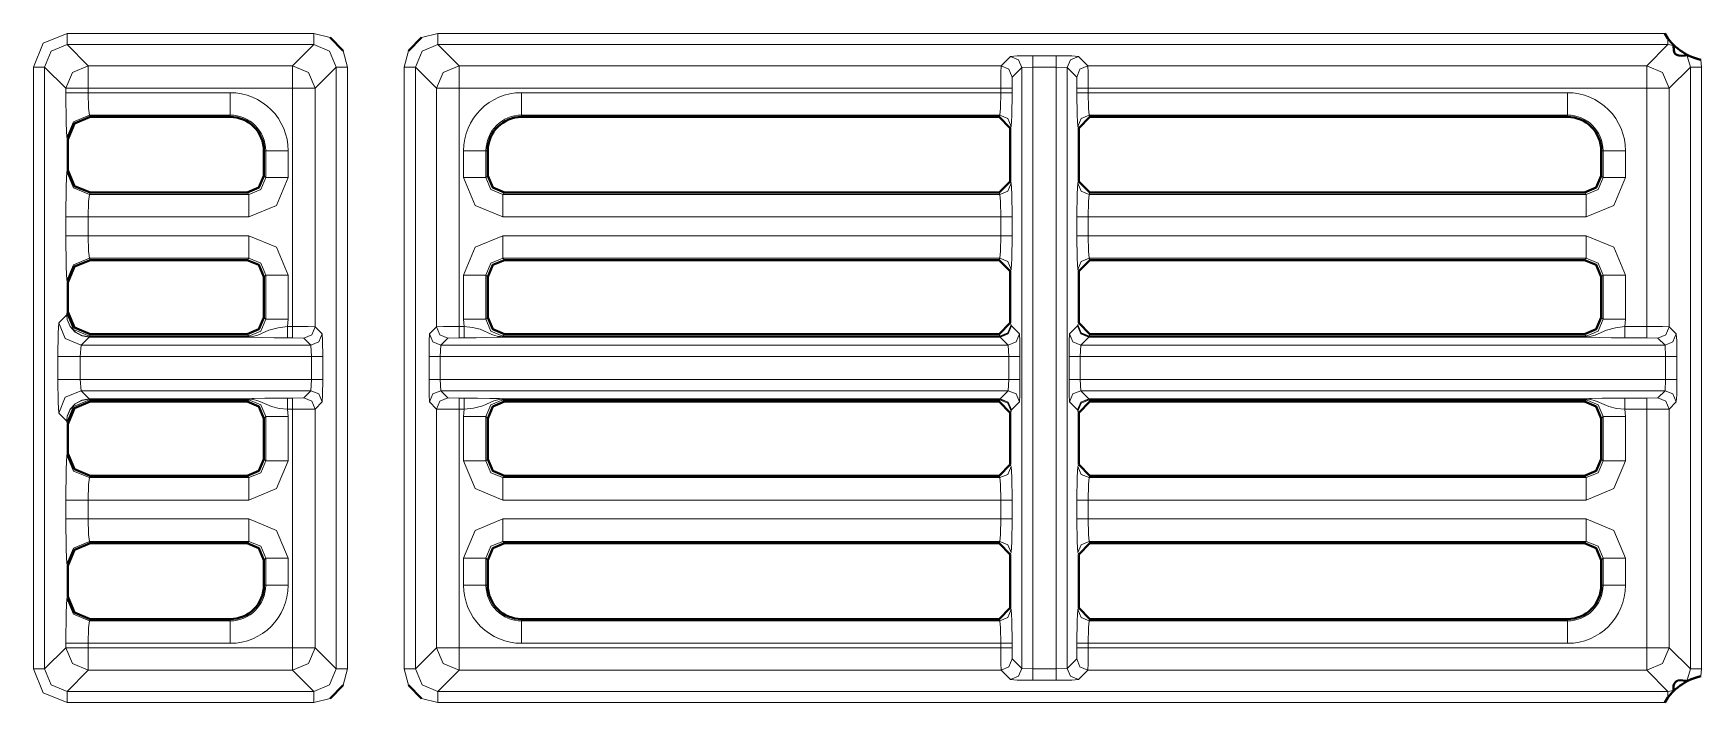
# Model space of a CAD drawing. Header units: millimetres. Extents: x 0 to 2941, y -405 to 1422.
# Drawn here: x 269.3 to 343.6, y 488.2 to 518 of the extents above; entities that cross this region are included whole.
import ezdxf

# ---------------------------------------------------------------- set-up
doc = ezdxf.new("R2010")
doc.units = ezdxf.units.MM
doc.layers.add('FINE', color=9, linetype='Continuous')
doc.layers.add('OUTLINE', color=7, linetype='Continuous')

msp = doc.modelspace()

# ---------------------------------------------------------------- linework, layer by layer
at = {"layer": 'FINE', "lineweight": 9}
for p, q in [((270.829, 517.977), (281.804, 517.977)), ((281.804, 517.477), (270.829, 517.477)), ((271.773, 516.534), (270.829, 517.477)), ((281.804, 517.977), (282.531, 517.789)), ((286.602, 517.789), (287.329, 517.977)), ((287.329, 517.977), (341.909, 517.977)), ((342.309, 517.444), (342.054, 517.477)), ((283.115, 517.205), (283.303, 516.478)), ((312.384, 516.534), (312.804, 516.954)), ((313.804, 516.979), (314.829, 516.979)), ((343.054, 516.478), (342.896, 517.017)), ((343.518, 516.801), (343.554, 516.478)), ((269.329, 516.478), (269.329, 489.703)), ((269.829, 516.478), (270.773, 515.534)), ((269.829, 489.703), (269.829, 516.478)), ((282.804, 516.478), (281.86, 515.534)), ((282.804, 489.703), (282.804, 516.478)), ((283.303, 516.478), (283.303, 489.703)), ((287.273, 515.534), (286.33, 516.478)), ((288.273, 516.534), (312.384, 516.534)), ((312.884, 516.034), (312.871, 515.534)), ((313.304, 516.454), (312.884, 516.034)), ((313.804, 516.479), (313.304, 516.454)), ((313.304, 489.727), (313.304, 516.454)), ((313.804, 516.479), (313.804, 489.702)), ((314.829, 516.479), (313.804, 516.479)), ((314.829, 489.702), (314.829, 516.479)), ((315.329, 516.454), (314.829, 516.479)), ((315.762, 515.534), (315.749, 516.034)), ((343.054, 516.478), (342.11, 515.534)), ((270.773, 515.534), (270.773, 515.338)), ((271.773, 515.338), (271.773, 515.534)), ((271.773, 515.338), (278.085, 515.338)), ((281.86, 515.534), (281.86, 504.921)), ((287.273, 504.921), (287.273, 515.534)), ((288.273, 515.534), (288.273, 504.934)), ((312.371, 515.534), (288.273, 515.534)), ((312.871, 515.534), (312.871, 515.338)), ((315.762, 515.338), (315.762, 515.534)), ((316.262, 515.534), (316.262, 515.338)), ((341.11, 515.534), (316.262, 515.534)), ((316.262, 515.338), (337.585, 515.338)), ((341.11, 504.934), (341.11, 515.534)), ((342.11, 515.534), (342.11, 504.921)), ((271.863, 514.259), (271.822, 514.34)), ((312.334, 514.34), (291.049, 514.34)), ((291.049, 514.34), (291.049, 514.259)), ((312.293, 514.259), (312.334, 514.34)), ((312.834, 513.84), (312.793, 513.758)), ((315.84, 513.758), (315.799, 513.84)), ((337.585, 514.34), (316.299, 514.34)), ((316.299, 514.34), (316.34, 514.259)), ((337.585, 514.259), (337.585, 514.34)), ((270.823, 513.341), (270.864, 513.259)), ((279.666, 512.758), (279.585, 512.758)), ((279.666, 511.561), (279.666, 512.758)), ((280.665, 512.758), (280.665, 511.561)), ((288.469, 511.561), (288.469, 512.758)), ((340.165, 512.758), (340.165, 511.561)), ((270.864, 511.893), (270.823, 511.811)), ((279.585, 511.642), (279.666, 511.561)), ((289.467, 511.561), (289.549, 511.642)), ((339.085, 511.642), (339.166, 511.561)), ((271.822, 510.812), (271.863, 510.893)), ((290.298, 510.893), (290.216, 510.812)), ((290.216, 510.812), (312.334, 510.812)), ((312.334, 510.812), (312.293, 510.893)), ((312.793, 511.394), (312.834, 511.311)), ((315.799, 511.311), (315.84, 511.394)), ((338.417, 510.812), (338.336, 510.893)), ((270.773, 509.813), (270.773, 508.973)), ((278.917, 509.813), (271.773, 509.813)), ((271.773, 508.973), (271.773, 509.813)), ((312.371, 509.813), (290.216, 509.813)), ((312.371, 508.973), (312.371, 509.813)), ((312.871, 509.813), (312.871, 508.973)), ((271.773, 508.973), (278.917, 508.973)), ((290.216, 508.973), (312.371, 508.973)), ((316.262, 508.973), (338.417, 508.973)), ((271.863, 507.893), (271.822, 507.975)), ((278.917, 507.975), (271.822, 507.975)), ((278.836, 507.893), (278.917, 507.975)), ((290.216, 507.975), (290.298, 507.893)), ((312.334, 507.975), (290.216, 507.975)), ((312.293, 507.893), (312.334, 507.975)), ((338.336, 507.893), (338.417, 507.975)), ((270.823, 506.976), (270.864, 506.893)), ((279.666, 507.226), (279.585, 507.145)), ((279.666, 505.261), (279.666, 507.226)), ((280.665, 507.226), (280.665, 505.261)), ((288.469, 505.261), (288.469, 507.226)), ((289.467, 507.226), (289.467, 505.261)), ((289.549, 507.145), (289.467, 507.226)), ((312.834, 507.476), (312.793, 507.393)), ((315.84, 507.393), (315.799, 507.476)), ((339.166, 507.226), (339.085, 507.145)), ((339.166, 505.261), (339.166, 507.226)), ((340.165, 507.226), (340.165, 505.261)), ((270.823, 505.511), (270.814, 505.462)), ((270.864, 505.593), (270.823, 505.511)), ((279.585, 505.342), (279.666, 505.261)), ((280.665, 505.261), (280.634, 504.934)), ((280.634, 504.934), (280.86, 504.934)), ((281.86, 504.921), (282.175, 504.606)), ((286.958, 504.606), (287.273, 504.921)), ((288.273, 504.934), (288.499, 504.934)), ((288.499, 504.934), (288.469, 505.261)), ((289.467, 505.261), (289.549, 505.342)), ((312.793, 505.094), (312.834, 505.011)), ((312.834, 505.011), (312.842, 504.963)), ((315.434, 504.606), (315.791, 504.963)), ((315.791, 504.963), (315.799, 505.011)), ((315.799, 505.011), (315.84, 505.094)), ((339.085, 505.342), (339.166, 505.261)), ((340.165, 505.261), (340.134, 504.934)), ((340.134, 504.934), (341.11, 504.934)), ((342.11, 504.921), (342.425, 504.606)), ((271.419, 503.606), (271.457, 504.106)), ((271.457, 504.106), (271.815, 504.463)), ((271.457, 504.106), (281.675, 504.106)), ((271.809, 504.463), (271.815, 504.463)), ((271.815, 504.48), (278.917, 504.48)), ((278.917, 504.463), (271.815, 504.463)), ((271.822, 504.512), (271.863, 504.593)), ((271.822, 504.512), (278.917, 504.512)), ((278.917, 504.512), (278.836, 504.593)), ((280.86, 504.434), (280.634, 504.434)), ((281.36, 504.422), (280.86, 504.434)), ((281.675, 504.106), (281.36, 504.422)), ((281.701, 503.606), (281.675, 504.106)), ((287.458, 504.106), (287.432, 503.606)), ((287.773, 504.422), (287.458, 504.106)), ((288.273, 504.434), (287.773, 504.422)), ((288.499, 504.434), (288.273, 504.434)), ((290.298, 504.593), (290.216, 504.512)), ((290.216, 504.512), (312.334, 504.512)), ((290.216, 504.48), (312.342, 504.48)), ((312.334, 504.512), (312.293, 504.593)), ((312.342, 504.48), (312.334, 504.512)), ((312.725, 503.606), (312.699, 504.106)), ((315.934, 504.106), (315.908, 503.606)), ((316.299, 504.512), (316.291, 504.48)), ((316.291, 504.48), (338.417, 504.48)), ((338.417, 504.463), (316.291, 504.463)), ((316.34, 504.593), (316.299, 504.512)), ((316.299, 504.512), (338.417, 504.512)), ((338.417, 504.512), (338.336, 504.593)), ((341.11, 504.434), (340.134, 504.434)), ((341.61, 504.422), (341.11, 504.434)), ((341.951, 503.606), (341.926, 504.106)), ((270.42, 503.606), (270.42, 502.581)), ((281.701, 503.606), (271.419, 503.606)), ((271.419, 502.581), (271.419, 503.606)), ((281.701, 502.581), (281.701, 503.606)), ((282.201, 503.606), (282.201, 502.581)), ((286.933, 502.581), (286.933, 503.606)), ((312.725, 503.606), (287.432, 503.606)), ((287.432, 503.606), (287.432, 502.581)), ((312.725, 502.581), (312.725, 503.606)), ((313.225, 503.606), (313.225, 502.581)), ((315.409, 502.581), (315.409, 503.606)), ((341.951, 503.606), (315.908, 503.606)), ((315.908, 503.606), (315.908, 502.581)), ((341.951, 502.581), (341.951, 503.606)), ((342.451, 503.606), (342.451, 502.581)), ((271.419, 502.581), (281.701, 502.581)), ((271.457, 502.081), (271.419, 502.581)), ((281.675, 502.081), (281.701, 502.581)), ((287.432, 502.581), (312.725, 502.581)), ((287.432, 502.581), (287.458, 502.081)), ((312.699, 502.081), (312.725, 502.581)), ((315.908, 502.581), (341.951, 502.581)), ((315.908, 502.581), (315.934, 502.081)), ((341.926, 502.081), (341.951, 502.581)), ((281.675, 502.081), (271.457, 502.081)), ((271.815, 501.724), (271.457, 502.081)), ((281.36, 501.765), (281.675, 502.081)), ((287.458, 502.081), (287.773, 501.765)), ((312.699, 502.081), (287.458, 502.081)), ((287.773, 501.765), (288.273, 501.753)), ((312.342, 501.724), (312.699, 502.081)), ((341.11, 501.753), (341.61, 501.765)), ((341.61, 501.765), (341.926, 502.081)), ((271.815, 501.724), (271.809, 501.723)), ((271.815, 501.724), (278.917, 501.724)), ((278.917, 501.707), (271.815, 501.707)), ((278.917, 501.675), (271.822, 501.675)), ((271.863, 501.593), (271.822, 501.675)), ((278.836, 501.593), (278.917, 501.675)), ((280.86, 490.647), (280.86, 501.253)), ((282.175, 501.581), (281.86, 501.266)), ((281.86, 501.266), (281.86, 490.647)), ((287.273, 501.266), (286.958, 501.581)), ((288.273, 501.753), (288.499, 501.753)), ((288.499, 501.253), (288.273, 501.253)), ((288.273, 501.253), (288.273, 490.647)), ((288.469, 500.926), (288.499, 501.253)), ((290.216, 501.724), (312.342, 501.724)), ((312.342, 501.707), (290.216, 501.707)), ((312.293, 501.593), (312.334, 501.675)), ((312.334, 501.675), (312.342, 501.707)), ((312.834, 501.176), (312.793, 501.093)), ((312.842, 501.224), (312.834, 501.176)), ((313.199, 501.581), (312.842, 501.224)), ((315.799, 501.176), (315.791, 501.224)), ((315.84, 501.093), (315.799, 501.176)), ((316.291, 501.724), (338.417, 501.724)), ((338.417, 501.707), (316.291, 501.707)), ((316.291, 501.707), (316.299, 501.675)), ((316.299, 501.675), (316.34, 501.593)), ((338.417, 501.675), (316.299, 501.675)), ((338.336, 501.593), (338.417, 501.675)), ((340.134, 501.753), (341.11, 501.753)), ((340.134, 501.253), (340.165, 500.926)), ((270.823, 500.676), (270.864, 500.593)), ((279.666, 500.926), (279.585, 500.845)), ((279.666, 498.961), (279.666, 500.926)), ((288.469, 498.961), (288.469, 500.926)), ((289.467, 500.926), (289.467, 498.961)), ((289.549, 500.845), (289.467, 500.926)), ((339.166, 500.926), (339.085, 500.845)), ((339.166, 498.961), (339.166, 500.926)), ((340.165, 500.926), (340.165, 498.961)), ((270.864, 499.294), (270.823, 499.211)), ((279.585, 499.042), (279.666, 498.961)), ((289.467, 498.961), (289.549, 499.042)), ((312.793, 498.794), (312.834, 498.711)), ((315.799, 498.711), (315.84, 498.794)), ((339.085, 499.042), (339.166, 498.961)), ((271.822, 498.212), (271.863, 498.293)), ((271.822, 498.212), (278.917, 498.212)), ((278.917, 498.212), (278.836, 498.293)), ((290.298, 498.293), (290.216, 498.212)), ((290.216, 498.212), (312.334, 498.212)), ((312.334, 498.212), (312.293, 498.293)), ((316.34, 498.293), (316.299, 498.212)), ((316.299, 498.212), (338.417, 498.212)), ((338.417, 498.212), (338.336, 498.293)), ((270.773, 497.213), (270.773, 496.373)), ((271.773, 496.373), (271.773, 497.213)), ((278.917, 497.213), (271.773, 497.213)), ((312.371, 497.213), (290.216, 497.213)), ((312.371, 496.373), (312.371, 497.213)), ((312.871, 497.213), (312.871, 496.373)), ((315.762, 496.373), (315.762, 497.213)), ((271.773, 496.373), (278.917, 496.373)), ((290.216, 496.373), (312.371, 496.373)), ((316.262, 496.373), (338.417, 496.373)), ((271.863, 495.293), (271.822, 495.375)), ((278.917, 495.375), (271.822, 495.375)), ((278.836, 495.293), (278.917, 495.375)), ((290.216, 495.375), (290.298, 495.293)), ((338.336, 495.293), (338.417, 495.375)), ((270.823, 494.376), (270.864, 494.293)), ((279.666, 494.626), (279.585, 494.545)), ((280.665, 494.626), (280.665, 493.422)), ((288.469, 493.422), (288.469, 494.626)), ((289.549, 494.545), (289.467, 494.626)), ((312.834, 494.876), (312.793, 494.793)), ((315.84, 494.793), (315.799, 494.876)), ((339.166, 494.626), (339.085, 494.545)), ((339.166, 493.422), (339.166, 494.626)), ((340.165, 494.626), (340.165, 493.422)), ((270.864, 492.922), (270.823, 492.84)), ((339.085, 493.422), (339.166, 493.422)), ((312.793, 492.422), (312.834, 492.34)), ((315.799, 492.34), (315.84, 492.422)), ((271.822, 491.841), (271.863, 491.922)), ((291.049, 491.922), (291.049, 491.841)), ((291.049, 491.841), (312.334, 491.841)), ((312.334, 491.841), (312.293, 491.922)), ((337.585, 491.841), (337.585, 491.922)), ((270.773, 490.647), (269.829, 489.703)), ((270.773, 490.842), (270.773, 490.647)), ((278.085, 490.842), (271.773, 490.842)), ((271.773, 490.647), (271.773, 490.842)), ((271.773, 490.647), (280.86, 490.647)), ((281.86, 490.647), (282.804, 489.703)), ((288.273, 490.647), (312.371, 490.647)), ((312.371, 490.842), (291.049, 490.842)), ((312.371, 490.647), (312.371, 490.842)), ((315.749, 490.147), (315.762, 490.647)), ((315.762, 490.647), (315.762, 490.842)), ((316.262, 490.647), (341.11, 490.647)), ((315.329, 489.727), (315.749, 490.147)), ((270.829, 488.704), (271.773, 489.647)), ((280.86, 489.647), (271.773, 489.647)), ((281.804, 488.704), (280.86, 489.647)), ((283.303, 489.703), (283.115, 488.976)), ((286.018, 488.976), (285.83, 489.703)), ((288.273, 489.647), (287.329, 488.704)), ((312.384, 489.647), (288.273, 489.647)), ((312.804, 489.227), (312.384, 489.647)), ((313.304, 489.727), (313.804, 489.702)), ((313.804, 489.702), (314.829, 489.702)), ((314.829, 489.202), (313.804, 489.202)), ((314.829, 489.702), (315.329, 489.727)), ((316.249, 489.647), (315.829, 489.227)), ((341.11, 489.647), (316.249, 489.647)), ((342.054, 488.704), (341.11, 489.647)), ((342.896, 489.164), (343.054, 489.703)), ((270.829, 488.704), (281.804, 488.704)), ((287.329, 488.704), (342.054, 488.704)), ((342.054, 488.704), (342.309, 488.736)), ((287.329, 488.204), (286.602, 488.391)), ((341.909, 488.204), (287.329, 488.204))]:
    msp.add_line(p, q, dxfattribs=at)
for points in [[(270.829, 517.977), (269.769, 517.538), (269.329, 516.478)], [(270.829, 517.477), (270.122, 517.185), (269.829, 516.478)], [(270.829, 517.477), (270.829, 517.628), (270.829, 517.977)], [(271.773, 516.534), (280.86, 516.534), (281.804, 517.477)], [(281.804, 517.977), (281.804, 517.628), (281.804, 517.477)], [(282.804, 516.478), (282.511, 517.185), (281.804, 517.477)], [(287.329, 517.477), (286.622, 517.185), (286.33, 516.478)], [(287.329, 517.977), (287.329, 517.628), (287.329, 517.477)], [(315.829, 516.954), (316.249, 516.534), (341.11, 516.534), (342.054, 517.477), (287.329, 517.477), (288.273, 516.534)], [(342.054, 517.755), (342.054, 517.556), (342.054, 517.477)], [(285.83, 489.703), (285.83, 516.478), (286.018, 517.205)], [(312.804, 516.954), (313.106, 516.972), (313.804, 516.979)], [(313.304, 516.454), (313.157, 516.807), (312.804, 516.954)], [(313.804, 516.479), (313.804, 516.828), (313.804, 516.979)], [(314.829, 516.479), (314.829, 516.828), (314.829, 516.979)], [(314.829, 516.979), (315.527, 516.972), (315.829, 516.954)], [(315.329, 516.454), (315.476, 516.807), (315.829, 516.954)], [(269.329, 516.478), (269.678, 516.478), (269.829, 516.478)], [(271.773, 516.534), (271.066, 516.241), (270.773, 515.534)], [(271.773, 515.534), (271.773, 516.232), (271.773, 516.534)], [(280.86, 516.534), (281.567, 516.241), (281.86, 515.534)], [(280.86, 515.534), (280.86, 516.232), (280.86, 516.534)], [(282.804, 516.478), (282.954, 516.478), (283.303, 516.478)], [(285.83, 516.478), (286.179, 516.478), (286.33, 516.478)], [(286.33, 516.478), (286.33, 489.703), (287.273, 490.647), (287.273, 501.266)], [(287.273, 515.534), (287.566, 516.241), (288.273, 516.534)], [(288.273, 515.534), (288.273, 516.232), (288.273, 516.534)], [(312.371, 515.534), (312.375, 516.232), (312.384, 516.534)], [(312.884, 516.034), (312.737, 516.387), (312.384, 516.534)], [(315.749, 516.034), (315.329, 516.454), (315.329, 489.727)], [(315.749, 516.034), (315.896, 516.387), (316.249, 516.534)], [(316.249, 516.534), (316.258, 516.232), (316.262, 515.534)], [(341.11, 515.534), (341.11, 516.232), (341.11, 516.534)], [(341.11, 516.534), (341.817, 516.241), (342.11, 515.534)], [(342.11, 490.647), (343.054, 489.703), (343.054, 516.478)], [(343.054, 516.478), (343.205, 516.478), (343.554, 516.478)], [(343.554, 516.478), (343.554, 489.703), (343.518, 489.379)], [(271.773, 515.534), (271.075, 515.534), (270.773, 515.534)], [(271.773, 515.338), (271.075, 515.338), (270.773, 515.338)], [(270.773, 515.338), (270.787, 513.962), (270.823, 513.341)], [(280.86, 504.934), (280.86, 515.534), (271.773, 515.534)], [(271.822, 514.34), (271.787, 514.65), (271.773, 515.338)], [(278.085, 515.338), (278.085, 514.65), (278.085, 514.34)], [(280.86, 515.534), (281.558, 515.534), (281.86, 515.534)], [(287.273, 515.534), (287.575, 515.534), (288.273, 515.534)], [(291.049, 515.338), (312.371, 515.338), (312.371, 515.534)], [(291.049, 515.338), (291.049, 514.65), (291.049, 514.34)], [(312.334, 514.34), (312.36, 514.65), (312.371, 515.338)], [(312.871, 515.534), (312.72, 515.534), (312.371, 515.534)], [(312.371, 515.338), (312.72, 515.338), (312.871, 515.338)], [(312.871, 515.338), (312.86, 514.306), (312.834, 513.84)], [(315.762, 515.534), (315.913, 515.534), (316.262, 515.534)], [(315.762, 515.338), (315.913, 515.338), (316.262, 515.338)], [(315.799, 513.84), (315.773, 514.306), (315.762, 515.338)], [(316.262, 515.338), (316.273, 514.65), (316.299, 514.34)], [(337.585, 515.338), (337.585, 514.65), (337.585, 514.34)], [(341.11, 515.534), (341.808, 515.534), (342.11, 515.534)], [(271.822, 514.34), (271.116, 514.047), (270.823, 513.341)], [(278.085, 514.259), (278.085, 514.34), (271.822, 514.34)], [(312.334, 514.34), (312.687, 514.193), (312.834, 513.84)], [(315.799, 513.84), (315.946, 514.193), (316.299, 514.34)], [(280.665, 512.758), (279.976, 512.758), (279.666, 512.758)], [(288.469, 512.758), (289.157, 512.758), (289.467, 512.758)], [(289.549, 512.758), (289.467, 512.758), (289.467, 511.561)], [(339.166, 511.561), (339.166, 512.758), (339.085, 512.758)], [(340.165, 512.758), (339.476, 512.758), (339.166, 512.758)], [(270.823, 511.811), (270.787, 511.19), (270.773, 509.813)], [(270.823, 511.811), (271.116, 511.105), (271.822, 510.812)], [(278.917, 510.812), (279.448, 511.03), (279.666, 511.561)], [(280.665, 511.561), (280.153, 510.325), (278.917, 509.813)], [(280.665, 511.561), (279.976, 511.561), (279.666, 511.561)], [(289.467, 511.561), (289.157, 511.561), (288.469, 511.561)], [(290.216, 509.813), (288.98, 510.325), (288.469, 511.561)], [(289.467, 511.561), (289.685, 511.03), (290.216, 510.812)], [(338.417, 510.812), (338.948, 511.03), (339.166, 511.561)], [(340.165, 511.561), (339.653, 510.325), (338.417, 509.813)], [(339.166, 511.561), (339.476, 511.561), (340.165, 511.561)], [(271.773, 509.813), (271.787, 510.502), (271.822, 510.812)], [(271.822, 510.812), (278.917, 510.812), (278.836, 510.893)], [(278.917, 509.813), (278.917, 510.502), (278.917, 510.812)], [(290.216, 510.812), (290.216, 510.502), (290.216, 509.813)], [(312.834, 511.311), (312.687, 510.959), (312.334, 510.812)], [(312.371, 509.813), (312.36, 510.502), (312.334, 510.812)], [(312.834, 511.311), (312.86, 510.846), (312.871, 509.813)], [(315.762, 508.973), (315.762, 509.813), (315.773, 510.846), (315.799, 511.311)], [(316.299, 510.812), (315.946, 510.959), (315.799, 511.311)], [(316.299, 510.812), (316.273, 510.502), (316.262, 509.813)], [(316.34, 510.893), (316.299, 510.812), (338.417, 510.812)], [(338.417, 510.812), (338.417, 510.502), (338.417, 509.813)], [(270.773, 509.813), (271.075, 509.813), (271.773, 509.813)], [(312.871, 509.813), (312.72, 509.813), (312.371, 509.813)], [(316.262, 509.813), (315.913, 509.813), (315.762, 509.813)], [(338.417, 509.813), (316.262, 509.813), (316.262, 508.973)], [(270.773, 508.973), (271.075, 508.973), (271.773, 508.973)], [(270.773, 508.973), (270.787, 507.597), (270.823, 506.976)], [(271.822, 507.975), (271.787, 508.285), (271.773, 508.973)], [(278.917, 507.975), (278.917, 508.285), (278.917, 508.973)], [(278.917, 508.973), (280.153, 508.462), (280.665, 507.226)], [(288.469, 507.226), (288.98, 508.462), (290.216, 508.973)], [(290.216, 507.975), (290.216, 508.285), (290.216, 508.973)], [(312.334, 507.975), (312.36, 508.285), (312.371, 508.973)], [(312.871, 508.973), (312.72, 508.973), (312.371, 508.973)], [(312.871, 508.973), (312.86, 507.941), (312.834, 507.476)], [(316.262, 508.973), (315.913, 508.973), (315.762, 508.973)], [(315.799, 507.476), (315.773, 507.941), (315.762, 508.973)], [(316.262, 508.973), (316.273, 508.285), (316.299, 507.975)], [(338.417, 507.975), (338.417, 508.285), (338.417, 508.973)], [(338.417, 508.973), (339.653, 508.462), (340.165, 507.226)], [(270.823, 506.976), (271.116, 507.682), (271.822, 507.975)], [(279.666, 507.226), (279.448, 507.757), (278.917, 507.975)], [(290.216, 507.975), (289.685, 507.757), (289.467, 507.226)], [(312.834, 507.476), (312.687, 507.828), (312.334, 507.975)], [(316.299, 507.975), (315.946, 507.828), (315.799, 507.476)], [(338.417, 507.975), (316.299, 507.975), (316.34, 507.893)], [(339.166, 507.226), (338.948, 507.757), (338.417, 507.975)], [(280.665, 507.226), (279.976, 507.226), (279.666, 507.226)], [(289.467, 507.226), (289.157, 507.226), (288.469, 507.226)], [(340.165, 507.226), (339.476, 507.226), (339.166, 507.226)], [(270.823, 505.511), (271.116, 504.805), (271.822, 504.512)], [(270.814, 505.462), (270.458, 505.106), (270.431, 504.653), (270.42, 503.606)], [(270.458, 505.106), (270.751, 504.399), (271.457, 504.106)], [(270.814, 505.462), (270.814, 505.438), (270.839, 505.247), (270.967, 504.941), (271.19, 504.696), (271.482, 504.536), (271.812, 504.48)], [(270.814, 505.462), (270.814, 505.438), (270.838, 505.244), (270.966, 504.934), (271.188, 504.684), (271.48, 504.521), (271.809, 504.463)], [(278.917, 504.512), (279.448, 504.73), (279.666, 505.261)], [(278.917, 504.48), (278.988, 504.482), (279.074, 504.491), (279.314, 504.551), (279.813, 504.773), (280.227, 504.884), (280.634, 504.934)], [(280.665, 505.261), (279.976, 505.261), (279.666, 505.261)], [(280.634, 504.934), (280.634, 504.585), (280.634, 504.434)], [(280.86, 504.934), (280.86, 504.585), (280.86, 504.434)], [(280.86, 504.934), (281.558, 504.93), (281.86, 504.921)], [(281.86, 504.921), (281.713, 504.568), (281.36, 504.422)], [(287.273, 504.921), (287.575, 504.93), (288.273, 504.934)], [(287.273, 504.921), (287.42, 504.568), (287.773, 504.422)], [(288.273, 504.934), (288.273, 504.585), (288.273, 504.434)], [(289.467, 505.261), (289.157, 505.261), (288.469, 505.261)], [(288.499, 504.934), (288.499, 504.585), (288.499, 504.434)], [(288.499, 504.934), (288.863, 504.891), (289.206, 504.813), (289.724, 504.588), (289.861, 504.537), (289.968, 504.508), (290.113, 504.485), (290.183, 504.48), (290.216, 504.48)], [(289.467, 505.261), (289.685, 504.73), (290.216, 504.512)], [(312.834, 505.011), (312.687, 504.659), (312.334, 504.512)], [(312.842, 504.963), (312.695, 504.61), (312.342, 504.463)], [(312.842, 504.963), (312.694, 504.623), (312.342, 504.48)], [(312.842, 504.963), (313.199, 504.606), (313.217, 504.304), (313.225, 503.606)], [(316.291, 504.463), (315.938, 504.61), (315.791, 504.963)], [(316.291, 504.48), (315.939, 504.623), (315.791, 504.963)], [(316.299, 504.512), (315.946, 504.659), (315.799, 505.011)], [(338.417, 504.512), (338.948, 504.73), (339.166, 505.261)], [(338.417, 504.48), (338.487, 504.482), (338.574, 504.491), (338.814, 504.551), (339.314, 504.773), (339.727, 504.884), (340.134, 504.934)], [(340.165, 505.261), (339.476, 505.261), (339.166, 505.261)], [(340.134, 504.934), (340.134, 504.585), (340.134, 504.434)], [(341.11, 504.934), (341.11, 504.585), (341.11, 504.434)], [(341.11, 504.934), (341.808, 504.93), (342.11, 504.921)], [(342.11, 504.921), (341.964, 504.568), (341.61, 504.422)], [(271.812, 504.48), (271.81, 504.468), (271.809, 504.463)], [(271.815, 504.48), (271.812, 504.48), (271.822, 504.512)], [(271.815, 504.463), (271.815, 504.468), (271.815, 504.48)], [(278.917, 504.48), (278.917, 504.501), (278.917, 504.512)], [(278.917, 504.48), (278.917, 504.468), (278.917, 504.463)], [(280.634, 504.434), (280.042, 504.437), (279.494, 504.447), (279.086, 504.459), (278.978, 504.463), (278.944, 504.463), (278.917, 504.463)], [(282.175, 504.606), (282.029, 504.253), (281.675, 504.106)], [(282.175, 504.606), (282.193, 504.304), (282.201, 503.606)], [(286.933, 503.606), (286.94, 504.304), (286.958, 504.606)], [(286.958, 504.606), (287.105, 504.253), (287.458, 504.106)], [(287.458, 504.106), (312.699, 504.106), (312.342, 504.463), (290.216, 504.463)], [(290.216, 504.463), (290.204, 504.463), (290.176, 504.463), (290.117, 504.462), (290.068, 504.46), (289.994, 504.458), (289.5, 504.443), (289.029, 504.437), (288.499, 504.434)], [(290.216, 504.48), (290.216, 504.501), (290.216, 504.512)], [(290.216, 504.48), (290.216, 504.468), (290.216, 504.463)], [(312.342, 504.463), (312.342, 504.468), (312.342, 504.48)], [(313.199, 504.606), (313.053, 504.253), (312.699, 504.106)], [(315.409, 503.606), (315.416, 504.304), (315.434, 504.606)], [(315.934, 504.106), (315.581, 504.253), (315.434, 504.606)], [(316.291, 504.463), (315.934, 504.106), (341.926, 504.106), (341.61, 504.422)], [(316.291, 504.48), (316.291, 504.468), (316.291, 504.463)], [(338.417, 504.48), (338.417, 504.501), (338.417, 504.512)], [(338.417, 504.48), (338.417, 504.468), (338.417, 504.463)], [(340.134, 504.434), (339.542, 504.437), (338.994, 504.447), (338.586, 504.459), (338.478, 504.463), (338.444, 504.463), (338.417, 504.463)], [(342.425, 504.606), (342.279, 504.253), (341.926, 504.106)], [(342.425, 504.606), (342.444, 504.304), (342.451, 503.606)], [(270.42, 503.606), (270.721, 503.606), (271.419, 503.606)], [(281.701, 503.606), (282.05, 503.606), (282.201, 503.606)], [(286.933, 503.606), (287.083, 503.606), (287.432, 503.606)], [(313.225, 503.606), (313.074, 503.606), (312.725, 503.606)], [(315.908, 503.606), (315.56, 503.606), (315.409, 503.606)], [(342.451, 503.606), (342.3, 503.606), (341.951, 503.606)], [(270.42, 502.581), (270.721, 502.581), (271.419, 502.581)], [(270.42, 502.581), (270.431, 501.534), (270.458, 501.081)], [(281.701, 502.581), (282.05, 502.581), (282.201, 502.581)], [(282.201, 502.581), (282.193, 501.883), (282.175, 501.581)], [(286.933, 502.581), (287.083, 502.581), (287.432, 502.581)], [(286.958, 501.581), (286.94, 501.883), (286.933, 502.581)], [(313.225, 502.581), (313.074, 502.581), (312.725, 502.581)], [(313.225, 502.581), (313.217, 501.883), (313.199, 501.581)], [(315.908, 502.581), (315.56, 502.581), (315.409, 502.581)], [(315.791, 501.224), (315.434, 501.581), (315.416, 501.883), (315.409, 502.581)], [(342.451, 502.581), (342.3, 502.581), (341.951, 502.581)], [(342.451, 502.581), (342.444, 501.883), (342.425, 501.581)], [(270.458, 501.081), (270.751, 501.788), (271.457, 502.081)], [(280.634, 501.753), (280.86, 501.753), (281.36, 501.765)], [(281.36, 501.765), (281.713, 501.619), (281.86, 501.266)], [(281.675, 502.081), (282.029, 501.934), (282.175, 501.581)], [(286.958, 501.581), (287.105, 501.934), (287.458, 502.081)], [(287.273, 501.266), (287.42, 501.619), (287.773, 501.765)], [(313.199, 501.581), (313.053, 501.934), (312.699, 502.081)], [(315.934, 502.081), (315.581, 501.934), (315.434, 501.581)], [(341.926, 502.081), (315.934, 502.081), (316.291, 501.724)], [(342.11, 501.266), (341.964, 501.619), (341.61, 501.765)], [(342.425, 501.581), (342.279, 501.934), (341.926, 502.081)], [(270.458, 501.081), (270.814, 500.725), (270.823, 500.676)], [(270.814, 500.725), (270.814, 500.749), (270.838, 500.943), (270.966, 501.253), (271.188, 501.503), (271.48, 501.666), (271.809, 501.723)], [(270.814, 500.725), (270.814, 500.749), (270.839, 500.94), (270.967, 501.246), (271.19, 501.491), (271.482, 501.65), (271.812, 501.707)], [(270.823, 500.676), (271.116, 501.382), (271.822, 501.675)], [(271.809, 501.723), (271.81, 501.719), (271.812, 501.707)], [(271.822, 501.675), (271.812, 501.707), (271.815, 501.707)], [(271.815, 501.707), (271.815, 501.719), (271.815, 501.724)], [(278.917, 501.724), (278.93, 501.724), (278.957, 501.724), (279.016, 501.725), (279.065, 501.727), (279.139, 501.729), (279.633, 501.744), (280.104, 501.75), (280.634, 501.753)], [(278.917, 501.724), (278.917, 501.719), (278.917, 501.707)], [(280.634, 501.253), (280.27, 501.296), (279.927, 501.374), (279.409, 501.599), (279.272, 501.649), (279.166, 501.679), (279.02, 501.702), (278.95, 501.706), (278.917, 501.707)], [(278.917, 501.675), (278.917, 501.686), (278.917, 501.707)], [(279.666, 500.926), (279.448, 501.457), (278.917, 501.675)], [(280.86, 501.253), (280.634, 501.253), (280.665, 500.926), (280.665, 498.961), (280.153, 497.725), (278.917, 497.213)], [(280.634, 501.753), (280.634, 501.602), (280.634, 501.253)], [(280.86, 501.753), (280.86, 501.602), (280.86, 501.253)], [(281.86, 501.266), (281.558, 501.257), (280.86, 501.253)], [(288.273, 501.253), (287.575, 501.257), (287.273, 501.266)], [(288.273, 501.253), (288.273, 501.602), (288.273, 501.753)], [(288.499, 501.253), (288.499, 501.602), (288.499, 501.753)], [(288.499, 501.753), (289.091, 501.75), (289.639, 501.74), (290.047, 501.728), (290.155, 501.724), (290.189, 501.724), (290.216, 501.724)], [(290.216, 501.707), (290.146, 501.705), (290.059, 501.696), (289.82, 501.636), (289.32, 501.414), (288.906, 501.303), (288.499, 501.253)], [(290.216, 501.675), (289.685, 501.457), (289.467, 500.926)], [(290.216, 501.707), (290.216, 501.719), (290.216, 501.724)], [(290.216, 501.675), (290.216, 501.686), (290.216, 501.707)], [(312.334, 501.675), (290.216, 501.675), (290.298, 501.593)], [(312.834, 501.176), (312.687, 501.528), (312.334, 501.675)], [(312.842, 501.224), (312.695, 501.577), (312.342, 501.724)], [(312.342, 501.707), (312.342, 501.719), (312.342, 501.724)], [(312.842, 501.224), (312.694, 501.564), (312.342, 501.707)], [(316.291, 501.724), (315.938, 501.577), (315.791, 501.224)], [(316.291, 501.707), (315.939, 501.564), (315.791, 501.224)], [(316.299, 501.675), (315.946, 501.528), (315.799, 501.176)], [(316.291, 501.724), (316.291, 501.719), (316.291, 501.707)], [(338.417, 501.724), (338.43, 501.724), (338.457, 501.724), (338.516, 501.725), (338.565, 501.727), (338.639, 501.729), (339.133, 501.744), (339.604, 501.75), (340.134, 501.753)], [(338.417, 501.707), (338.417, 501.719), (338.417, 501.724)], [(340.134, 501.253), (339.77, 501.296), (339.427, 501.374), (338.909, 501.599), (338.773, 501.649), (338.666, 501.679), (338.52, 501.702), (338.45, 501.706), (338.417, 501.707)], [(338.417, 501.675), (338.417, 501.686), (338.417, 501.707)], [(339.166, 500.926), (338.948, 501.457), (338.417, 501.675)], [(340.134, 501.253), (340.134, 501.602), (340.134, 501.753)], [(341.11, 490.647), (341.11, 501.253), (340.134, 501.253)], [(341.11, 501.253), (341.11, 501.602), (341.11, 501.753)], [(342.11, 501.266), (341.808, 501.257), (341.11, 501.253)], [(342.425, 501.581), (342.11, 501.266), (342.11, 490.647)], [(280.665, 500.926), (279.976, 500.926), (279.666, 500.926)], [(289.467, 500.926), (289.157, 500.926), (288.469, 500.926)], [(340.165, 500.926), (339.476, 500.926), (339.166, 500.926)], [(270.823, 499.211), (270.787, 498.59), (270.773, 497.213)], [(270.823, 499.211), (271.116, 498.505), (271.822, 498.212)], [(278.917, 498.212), (279.448, 498.43), (279.666, 498.961)], [(280.665, 498.961), (279.976, 498.961), (279.666, 498.961)], [(289.467, 498.961), (289.157, 498.961), (288.469, 498.961)], [(290.216, 497.213), (288.98, 497.725), (288.469, 498.961)], [(289.467, 498.961), (289.685, 498.43), (290.216, 498.212)], [(338.417, 498.212), (338.948, 498.43), (339.166, 498.961)], [(340.165, 498.961), (339.653, 497.725), (338.417, 497.213)], [(340.165, 498.961), (339.476, 498.961), (339.166, 498.961)], [(271.773, 497.213), (271.787, 497.902), (271.822, 498.212)], [(278.917, 497.213), (278.917, 497.902), (278.917, 498.212)], [(290.216, 497.213), (290.216, 497.902), (290.216, 498.212)], [(312.334, 498.212), (312.687, 498.359), (312.834, 498.711)], [(312.371, 497.213), (312.36, 497.902), (312.334, 498.212)], [(312.834, 498.711), (312.86, 498.246), (312.871, 497.213)], [(315.762, 497.213), (315.773, 498.246), (315.799, 498.711)], [(316.299, 498.212), (315.946, 498.359), (315.799, 498.711)], [(316.299, 498.212), (316.273, 497.902), (316.262, 497.213)], [(338.417, 497.213), (338.417, 497.902), (338.417, 498.212)], [(270.773, 497.213), (271.075, 497.213), (271.773, 497.213)], [(312.371, 497.213), (312.72, 497.213), (312.871, 497.213)], [(316.262, 497.213), (315.913, 497.213), (315.762, 497.213)], [(338.417, 497.213), (316.262, 497.213), (316.262, 496.373)], [(270.773, 496.373), (271.075, 496.373), (271.773, 496.373)], [(270.773, 496.373), (270.787, 494.997), (270.823, 494.376)], [(271.822, 495.375), (271.787, 495.685), (271.773, 496.373)], [(278.917, 495.375), (278.917, 495.685), (278.917, 496.373)], [(278.917, 496.373), (280.153, 495.862), (280.665, 494.626)], [(288.469, 494.626), (288.98, 495.862), (290.216, 496.373)], [(290.216, 496.373), (290.216, 495.685), (290.216, 495.375)], [(312.334, 495.375), (312.36, 495.685), (312.371, 496.373)], [(312.371, 496.373), (312.72, 496.373), (312.871, 496.373)], [(312.871, 496.373), (312.86, 495.341), (312.834, 494.876)], [(316.262, 496.373), (315.913, 496.373), (315.762, 496.373)], [(315.799, 494.876), (315.773, 495.341), (315.762, 496.373)], [(316.262, 496.373), (316.273, 495.685), (316.299, 495.375)], [(338.417, 495.375), (338.417, 495.685), (338.417, 496.373)], [(338.417, 496.373), (339.653, 495.862), (340.165, 494.626)], [(270.823, 494.376), (271.116, 495.082), (271.822, 495.375)], [(279.666, 494.626), (279.448, 495.157), (278.917, 495.375)], [(290.216, 495.375), (289.685, 495.157), (289.467, 494.626)], [(312.293, 495.293), (312.334, 495.375), (290.216, 495.375)], [(312.334, 495.375), (312.687, 495.228), (312.834, 494.876)], [(315.799, 494.876), (315.946, 495.228), (316.299, 495.375)], [(338.417, 495.375), (316.299, 495.375), (316.34, 495.293)], [(339.166, 494.626), (338.948, 495.157), (338.417, 495.375)], [(279.585, 493.422), (279.666, 493.422), (279.666, 494.626)], [(279.666, 494.626), (279.976, 494.626), (280.665, 494.626)], [(288.469, 494.626), (289.157, 494.626), (289.467, 494.626)], [(289.467, 494.626), (289.467, 493.422), (289.549, 493.422)], [(339.166, 494.626), (339.476, 494.626), (340.165, 494.626)], [(279.666, 493.422), (279.976, 493.422), (280.665, 493.422)], [(288.469, 493.422), (289.157, 493.422), (289.467, 493.422)], [(339.166, 493.422), (339.476, 493.422), (340.165, 493.422)], [(270.823, 492.84), (270.787, 492.219), (270.773, 490.842)], [(270.823, 492.84), (271.116, 492.134), (271.822, 491.841)], [(312.334, 491.841), (312.687, 491.988), (312.834, 492.34)], [(312.834, 492.34), (312.86, 491.875), (312.871, 490.842)], [(315.762, 490.842), (315.773, 491.875), (315.799, 492.34)], [(316.299, 491.841), (315.946, 491.988), (315.799, 492.34)], [(271.773, 490.842), (271.787, 491.531), (271.822, 491.841)], [(271.822, 491.841), (278.085, 491.841), (278.085, 491.922)], [(278.085, 490.842), (278.085, 491.531), (278.085, 491.841)], [(291.049, 490.842), (291.049, 491.531), (291.049, 491.841)], [(312.371, 490.842), (312.36, 491.531), (312.334, 491.841)], [(316.299, 491.841), (316.273, 491.531), (316.262, 490.842)], [(316.34, 491.922), (316.299, 491.841), (337.585, 491.841)], [(337.585, 491.841), (337.585, 491.531), (337.585, 490.842)], [(270.773, 490.842), (271.075, 490.842), (271.773, 490.842)], [(270.773, 490.647), (271.075, 490.647), (271.773, 490.647)], [(270.773, 490.647), (271.066, 489.94), (271.773, 489.647)], [(271.773, 489.647), (271.773, 489.949), (271.773, 490.647)], [(280.86, 490.647), (281.558, 490.647), (281.86, 490.647)], [(281.86, 490.647), (281.567, 489.94), (280.86, 489.647)], [(280.86, 489.647), (280.86, 489.949), (280.86, 490.647)], [(287.273, 490.647), (287.575, 490.647), (288.273, 490.647)], [(288.273, 489.647), (287.566, 489.94), (287.273, 490.647)], [(288.273, 489.647), (288.273, 489.949), (288.273, 490.647)], [(312.371, 490.842), (312.72, 490.842), (312.871, 490.842)], [(312.371, 490.647), (312.72, 490.647), (312.871, 490.647)], [(312.384, 489.647), (312.375, 489.949), (312.371, 490.647)], [(312.871, 490.842), (312.871, 490.647), (312.884, 490.147), (313.304, 489.727)], [(316.262, 490.842), (315.913, 490.842), (315.762, 490.842)], [(316.262, 490.647), (315.913, 490.647), (315.762, 490.647)], [(316.262, 490.647), (316.258, 489.949), (316.249, 489.647)], [(337.585, 490.842), (316.262, 490.842), (316.262, 490.647)], [(341.11, 489.647), (341.11, 489.949), (341.11, 490.647), (341.808, 490.647), (342.11, 490.647)], [(342.11, 490.647), (341.817, 489.94), (341.11, 489.647)], [(312.384, 489.647), (312.737, 489.794), (312.884, 490.147)], [(316.249, 489.647), (315.896, 489.794), (315.749, 490.147)], [(269.829, 489.703), (269.678, 489.703), (269.329, 489.703)], [(269.329, 489.703), (269.769, 488.643), (270.829, 488.204)], [(269.829, 489.703), (270.122, 488.996), (270.829, 488.704)], [(281.804, 488.704), (282.511, 488.996), (282.804, 489.703)], [(282.804, 489.703), (282.954, 489.703), (283.303, 489.703)], [(285.83, 489.703), (286.179, 489.703), (286.33, 489.703)], [(286.33, 489.703), (286.622, 488.996), (287.329, 488.704)], [(312.804, 489.227), (313.157, 489.374), (313.304, 489.727)], [(313.804, 489.202), (313.106, 489.209), (312.804, 489.227)], [(313.804, 489.202), (313.804, 489.353), (313.804, 489.702)], [(314.829, 489.202), (314.829, 489.353), (314.829, 489.702)], [(315.829, 489.227), (315.527, 489.209), (314.829, 489.202)], [(315.829, 489.227), (315.476, 489.374), (315.329, 489.727)], [(343.054, 489.703), (343.205, 489.703), (343.554, 489.703)], [(270.829, 488.204), (270.829, 488.552), (270.829, 488.704)], [(281.804, 488.704), (281.804, 488.552), (281.804, 488.204)], [(287.329, 488.704), (287.329, 488.552), (287.329, 488.204)], [(342.054, 488.704), (342.054, 488.625), (342.054, 488.426)], [(282.531, 488.391), (281.804, 488.204), (270.829, 488.204)]]:
    msp.add_lwpolyline(points, dxfattribs=at)
for points in [[(280.665, 512.758, 0.414238), (278.085, 515.338)], [(291.049, 515.338, 0.414204), (288.469, 512.758)], [(340.165, 512.758, 0.414218), (337.585, 515.338)], [(279.666, 512.758, 0.414206), (278.085, 514.34)], [(291.049, 514.34, 0.414222), (289.467, 512.758)], [(339.166, 512.758, 0.414182), (337.585, 514.34)], [(278.085, 491.841, 0.414158), (279.666, 493.422)], [(278.085, 490.842, 0.414189), (280.665, 493.422)], [(288.469, 493.422, 0.414223), (291.049, 490.842)], [(289.467, 493.422, 0.414269), (291.049, 491.841)], [(337.585, 491.841, 0.414182), (339.166, 493.422)], [(337.585, 490.842, 0.414209), (340.165, 493.422)]]:
    msp.add_lwpolyline(points, format="xyb", dxfattribs=at)
at = {"layer": 'OUTLINE', "lineweight": 40}
for p, q in [((282.531, 517.789), (283.115, 517.205)), ((286.602, 517.789), (286.018, 517.205)), ((341.909, 517.977), (342.054, 517.755)), ((271.863, 514.259), (278.085, 514.259)), ((291.049, 514.259), (312.293, 514.259)), ((312.793, 513.758), (312.293, 514.259)), ((312.793, 513.758), (312.793, 511.394)), ((316.34, 514.259), (315.84, 513.758)), ((315.84, 513.758), (315.84, 511.394)), ((316.34, 514.259), (337.585, 514.259)), ((270.864, 513.259), (270.864, 511.893)), ((279.585, 511.642), (279.585, 512.758)), ((289.549, 511.642), (289.549, 512.758)), ((339.085, 511.642), (339.085, 512.758)), ((271.863, 510.893), (278.836, 510.893)), ((290.298, 510.893), (312.293, 510.893)), ((312.293, 510.893), (312.793, 511.394)), ((315.84, 511.394), (316.34, 510.893)), ((316.34, 510.893), (338.336, 510.893)), ((271.863, 507.893), (278.836, 507.893)), ((290.298, 507.893), (312.293, 507.893)), ((312.793, 507.393), (312.293, 507.893)), ((316.34, 507.893), (315.84, 507.393)), ((316.34, 507.893), (338.336, 507.893)), ((279.585, 505.342), (279.585, 507.145)), ((289.549, 505.342), (289.549, 507.145)), ((312.793, 507.393), (312.793, 505.094)), ((315.84, 507.393), (315.84, 505.094)), ((339.085, 505.342), (339.085, 507.145)), ((270.864, 506.893), (270.864, 505.593)), ((312.293, 504.593), (312.793, 505.094)), ((315.84, 505.094), (316.34, 504.593)), ((271.863, 504.593), (278.836, 504.593)), ((290.298, 504.593), (312.293, 504.593)), ((316.34, 504.593), (338.336, 504.593)), ((271.863, 501.593), (278.836, 501.593)), ((290.298, 501.593), (312.293, 501.593)), ((312.793, 501.093), (312.293, 501.593)), ((312.793, 501.093), (312.793, 498.794)), ((316.34, 501.593), (315.84, 501.093)), ((315.84, 501.093), (315.84, 498.794)), ((316.34, 501.593), (338.336, 501.593)), ((270.864, 500.593), (270.864, 499.294)), ((279.585, 499.042), (279.585, 500.845)), ((289.549, 499.042), (289.549, 500.845)), ((339.085, 499.042), (339.085, 500.845)), ((312.293, 498.293), (312.793, 498.794)), ((315.84, 498.794), (316.34, 498.293)), ((271.863, 498.293), (278.836, 498.293)), ((290.298, 498.293), (312.293, 498.293)), ((316.34, 498.293), (338.336, 498.293)), ((271.863, 495.293), (278.836, 495.293)), ((290.298, 495.293), (312.293, 495.293)), ((312.793, 494.793), (312.293, 495.293)), ((316.34, 495.293), (315.84, 494.793)), ((316.34, 495.293), (338.336, 495.293)), ((279.585, 493.422), (279.585, 494.545)), ((289.549, 493.422), (289.549, 494.545)), ((312.793, 494.793), (312.793, 492.422)), ((315.84, 494.793), (315.84, 492.422)), ((339.085, 493.422), (339.085, 494.545)), ((270.864, 494.293), (270.864, 492.922)), ((312.293, 491.922), (312.793, 492.422)), ((315.84, 492.422), (316.34, 491.922)), ((271.863, 491.922), (278.085, 491.922)), ((291.049, 491.922), (312.293, 491.922)), ((316.34, 491.922), (337.585, 491.922)), ((283.115, 488.976), (282.531, 488.391)), ((286.018, 488.976), (286.602, 488.391)), ((342.054, 488.426), (341.909, 488.204))]:
    msp.add_line(p, q, dxfattribs=at)
for points in [[(341.909, 517.977, 0.207996), (343.518, 516.801)], [(279.585, 512.758, 0.414214), (278.085, 514.258)], [(291.049, 514.258, 0.414205), (289.549, 512.758)], [(339.085, 512.758, 0.414214), (337.585, 514.258)], [(278.085, 491.922, 0.414214), (279.585, 493.422)], [(289.549, 493.422, 0.414222), (291.049, 491.922)], [(337.585, 491.922, 0.414214), (339.085, 493.422)], [(343.518, 489.379, 0.208028), (341.909, 488.204)]]:
    msp.add_lwpolyline(points, format="xyb", dxfattribs=at)
for points in [[(342.054, 517.755), (342.188, 517.584), (342.267, 517.493), (342.301, 517.456), (342.309, 517.444)], [(342.896, 517.017), (342.822, 516.998), (342.652, 516.976), (342.541, 516.986), (342.446, 517.021), (342.431, 517.03), (342.424, 517.035), (342.421, 517.037), (342.419, 517.039), (342.417, 517.04), (342.415, 517.042), (342.412, 517.044), (342.408, 517.047), (342.399, 517.055), (342.381, 517.072), (342.351, 517.112), (342.312, 517.209), (342.309, 517.444)], [(342.896, 517.017), (342.915, 517.01), (342.98, 516.981), (343.146, 516.912), (343.365, 516.84), (343.518, 516.801)], [(270.864, 513.259), (271.157, 513.966), (271.863, 514.259)], [(271.863, 510.893), (271.157, 511.186), (270.864, 511.893)], [(278.836, 510.893), (279.365, 511.113), (279.585, 511.642)], [(289.549, 511.642), (289.768, 511.113), (290.298, 510.893)], [(338.336, 510.893), (338.865, 511.113), (339.085, 511.642)], [(270.864, 506.893), (271.157, 507.601), (271.863, 507.893)], [(279.585, 507.145), (279.365, 507.674), (278.836, 507.893)], [(290.298, 507.893), (289.768, 507.674), (289.549, 507.145)], [(339.085, 507.145), (338.865, 507.674), (338.336, 507.893)], [(271.863, 504.593), (271.157, 504.886), (270.864, 505.593)], [(278.836, 504.593), (279.365, 504.813), (279.585, 505.342)], [(289.549, 505.342), (289.768, 504.813), (290.298, 504.593)], [(338.336, 504.593), (338.865, 504.813), (339.085, 505.342)], [(270.864, 500.593), (271.157, 501.3), (271.863, 501.593)], [(279.585, 500.845), (279.365, 501.374), (278.836, 501.593)], [(290.298, 501.593), (289.768, 501.374), (289.549, 500.845)], [(339.085, 500.845), (338.865, 501.374), (338.336, 501.593)], [(271.863, 498.293), (271.157, 498.586), (270.864, 499.294)], [(278.836, 498.293), (279.365, 498.513), (279.585, 499.042)], [(289.549, 499.042), (289.768, 498.513), (290.298, 498.293)], [(338.336, 498.293), (338.865, 498.513), (339.085, 499.042)], [(270.864, 494.293), (271.157, 495), (271.863, 495.293)], [(279.585, 494.545), (279.365, 495.074), (278.836, 495.293)], [(290.298, 495.293), (289.768, 495.074), (289.549, 494.545)], [(339.085, 494.545), (338.865, 495.074), (338.336, 495.293)], [(271.863, 491.922), (271.157, 492.215), (270.864, 492.922)], [(342.309, 488.736), (342.302, 488.802), (342.307, 488.948), (342.336, 489.041), (342.391, 489.118), (342.404, 489.131), (342.411, 489.136), (342.413, 489.138), (342.416, 489.14), (342.419, 489.142), (342.421, 489.144), (342.425, 489.146), (342.432, 489.152), (342.452, 489.163), (342.495, 489.182), (342.593, 489.202), (342.848, 489.177), (342.896, 489.164)], [(343.518, 489.379), (343.277, 489.314), (343.093, 489.247), (342.962, 489.192), (342.912, 489.17), (342.896, 489.164)], [(342.309, 488.736), (342.297, 488.721), (342.251, 488.67), (342.137, 488.535), (342.054, 488.426)]]:
    msp.add_lwpolyline(points, dxfattribs=at)

doc.saveas('drawing.dxf')
